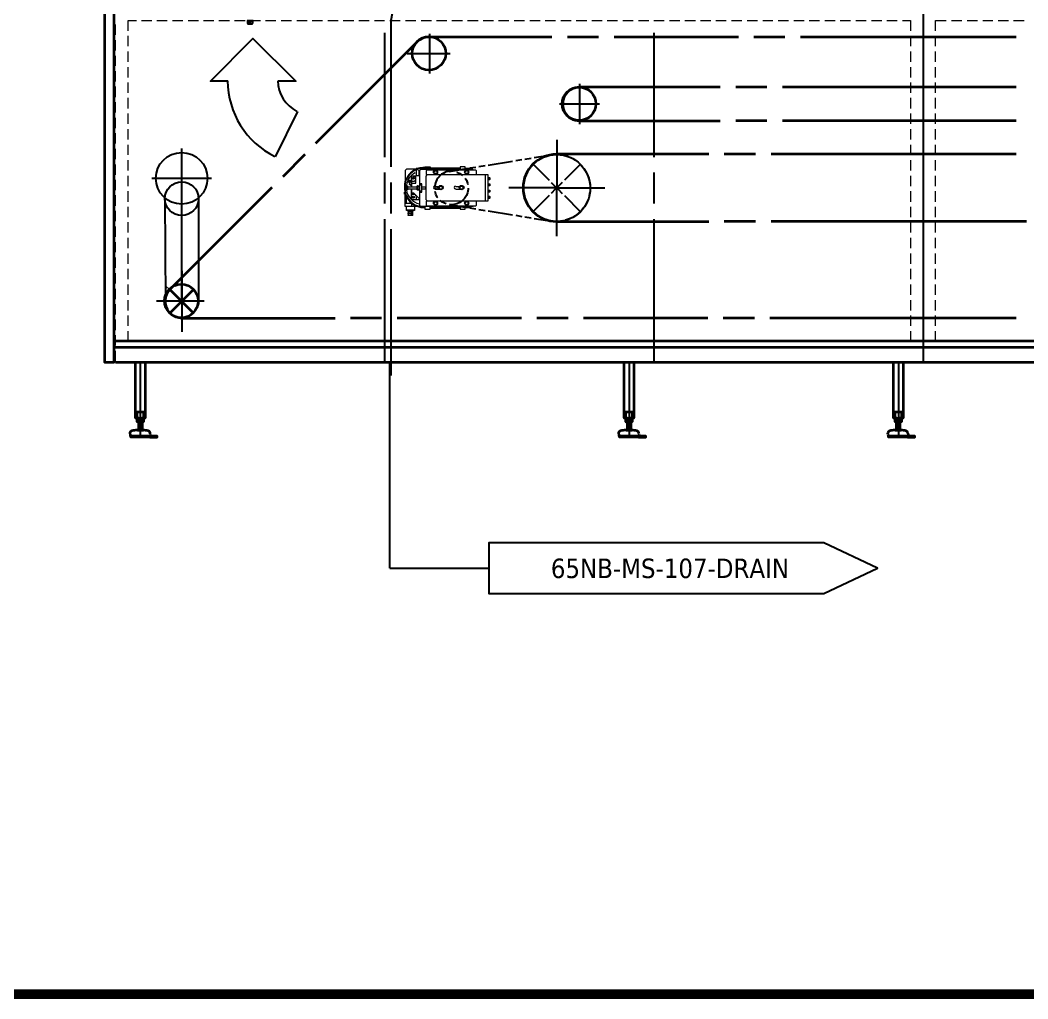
# Model space of a CAD drawing. Header units: millimetres. Extents: x 25096 to 30217, y 6541 to 10165.
# Drawn here: x 25800 to 26378, y 6541 to 7103 of the extents above; entities that cross this region are included whole.
import ezdxf

# ---------------------------------------------------------------- set-up
doc = ezdxf.new("R2010")
doc.units = ezdxf.units.MM
for name, color, linetype in [('drain', 31, 'Continuous'), ('Equipment', 123, 'Continuous'), ('Reference', 6, 'Continuous')]:
    doc.layers.add(name, color=color, linetype=linetype)
doc.layers.add('TITLE TEXT', color=7, linetype='Continuous', lineweight=20)

# ---------------------------------------------------------------- blocks, each defined once
blk = doc.blocks.new('A$C970bf4b1')
at = {"layer": 'Equipment', "lineweight": 25}
for points in [[(-21236.3, 3842.2), (-21236.3, 3714.1), (-21236.3, 3552.2), (-21236.3, 3390.2), (-21236.3, 3228.3), (-21236.3, 3066.3), (-21236.3, 2904.4), (-21236.3, 2742.5), (-21236.3, 2580.5), (-21236.3, 2418.6), (-21236.3, 2256.6), (-21236.3, 2172), (-21236.3, 2142.3), (-21236.3, 2072.5), (-21236.3, 1931.7), (-21236.3, 1689.3), (-21236.3, 1527.4), (-21236.3, 1365.4), (-21236.3, 1041.5), (-21236.3, 574.7), (-21236.3, 462.5), (-21236.3, 431.9), (-21236.3, 362)], [(-23776.6, 2172), (-23807.3, 2012.1), (-23807.3, 1305.1)], [(-23837, 1951.8), (-23837, 1351.6)], [(-23621, 1947.6), (-23621, 1756)], [(-22536.1, 1951.8), (-22536.1, 1351.6)], [(-24593.8, 1717.9), (-24678.4, 1717.9), (-24473.1, 1924.3), (-24265.6, 1718.9), (-24473.1, 1924.3)], [(-23520.5, 1851.2), (-23727.9, 1851.2)], [(-24265.6, 1718.9), (-24351.4, 1718.9)], [(-22896, 1705.2), (-22896, 1511.5)], [(-22799.7, 1607.8), (-22992.3, 1607.8)], [(-24258.2, 1571.8), (-24366.2, 1353.8)], [(-23006.1, 1435.3), (-23006.1, 1203.5), (-23237.9, 1203.5)], [(-24817.1, 1106.1), (-24817.1, 1394)], [(-23115.1, 1349.5), (-23029.4, 1363.3)], [(-23055.8, 1356.9), (-23051.6, 1359.1), (-23025.1, 1364.4), (-22999.7, 1365.4), (-22973.3, 1362.2), (-22948.9, 1354.8)], [(-23337.4, 1313.5), (-23218.8, 1332.6)], [(-23204, 1335.8), (-23174.4, 1340)], [(-23159.6, 1342.1), (-23129.9, 1347.4)], [(-23123.6, 1313.5), (-23118.3, 1319.9), (-23103.5, 1331.5)], [(-23120.4, 1317.8), (-23043.1, 1240.5)], [(-23092.9, 1340), (-23075.9, 1349.5), (-23068.5, 1351.6)], [(-22891.8, 1317.8), (-22969, 1240.5)], [(-22937.3, 1349.5), (-22925.6, 1343.2), (-22914, 1335.8)], [(-22902.3, 1327.3), (-22884.4, 1310.4), (-22883.3, 1308.3)], [(-23837, 1277.6), (-23837, 1127.3)], [(-23525.8, 1282.8), (-23440, 1296.6)], [(-23488.7, 1279.7), (-23487.7, 1279.7), (-23473.9, 1273.3), (-23461.2, 1263.8), (-23460.2, 1262.7)], [(-23425.2, 1299.8), (-23396.6, 1304)], [(-23381.8, 1306.1), (-23352.2, 1311.4)], [(-23168, 1203.5), (-23165.9, 1228.9), (-23159.6, 1254.3), (-23150, 1278.6), (-23135.2, 1300.8), (-23133.1, 1304)], [(-22874.8, 1297.7), (-22869.5, 1289.2), (-22856.8, 1267), (-22848.4, 1241.6), (-22844.1, 1216.2), (-22844.1, 1196.1)], [(-22536.1, 1277.6), (-22536.1, 1127.3)], [(-24961, 1250), (-24673.1, 1250)], [(-23807.3, 1229.9), (-23807.3, 1079.6)], [(-23448.5, 1250), (-23442.2, 1240.5), (-23436.9, 1225.7), (-23435.8, 1219.3)], [(-23032.5, 1229.9), (-23011.4, 1208.8)], [(-22979.6, 1229.9), (-23000.8, 1208.8)], [(-23579.8, 1155.8), (-23582.9, 1159), (-23589.3, 1172.8), (-23593.5, 1186.5)], [(-23433.7, 1202.4), (-23433.7, 1195), (-23436.9, 1180.2), (-23442.2, 1166.4), (-23450.6, 1152.7), (-23461.2, 1142.1), (-23473.9, 1132.5), (-23487.7, 1126.2), (-23502.5, 1123), (-23518.4, 1122), (-23523.7, 1123)], [(-23162.7, 1164.3), (-23165.9, 1177), (-23167, 1190.8)], [(-23011.4, 1198.2), (-23032.5, 1177)], [(-23006.1, 970.6), (-23006.1, 1203.5), (-22773.2, 1203.5)], [(-23000.8, 1198.2), (-22979.6, 1177)], [(-22846.3, 1182.3), (-22848.4, 1164.3), (-22851.5, 1155.8)], [(-24898.6, 1151.6), (-24895.4, 656.2)], [(-24817.1, 656.2), (-24817.1, 1151.6)], [(-24736.7, 1154.8), (-24735.6, 656.2)], [(-23539.5, 1126.2), (-23548, 1129.4), (-23561.8, 1136.8), (-23569.2, 1143.1)], [(-23525.8, 1123), (-23440, 1109.3)], [(-23149, 1126.2), (-23150, 1128.3), (-23159.6, 1150.5)], [(-23043.1, 1166.4), (-23119.3, 1089.2)], [(-22969, 1166.4), (-22891.8, 1088.1)], [(-22855.8, 1143.1), (-22856.8, 1140), (-22868.5, 1118.8)], [(-23425.2, 1107.1), (-23396.6, 1101.9)], [(-23381.8, 1099.7), (-23352.2, 1094.4)], [(-23337.4, 1092.3), (-23218.8, 1073.3)], [(-23204, 1071.2), (-23174.4, 1065.9)], [(-23056.9, 1050), (-23075.9, 1056.3), (-23098.2, 1070.1), (-23118.3, 1086), (-23135.2, 1106.1), (-23141.6, 1114.6)], [(-22875.9, 1107.1), (-22884.4, 1095.5), (-22903.4, 1077.5), (-22925.6, 1062.7), (-22948.9, 1052.1), (-22963.7, 1046.8)], [(-23837, 1052.1), (-23837, 362)], [(-23159.6, 1063.7), (-23129.9, 1058.5)], [(-23115.1, 1056.3), (-23029.4, 1042.6)], [(-23016.7, 1041.5), (-23025.1, 1042.6), (-23044.2, 1045.8)], [(-22976.4, 1043.6), (-22999.7, 1041.5), (-23004, 1041.5)], [(-22536.1, 1052.1), (-22536.1, 362)], [(-23807.3, 1004.5), (-23807.3, 297.4)], [(-24817.1, 803.4), (-24817.1, 508.1)], [(-24817.1, 752.6), (-24817.1, 559.9)], [(-24709.1, 656.2), (-24938.8, 656.2)], [(-24719.7, 656.2), (-24914.5, 656.2)], [(-24735.6, 655.2), (-24736.7, 645.7), (-24737.7, 637.2)], [(-25041.5, 362), (-25017.1, 362), (-24991.7, 362)], [(-25017.1, 362), (-25017.1, 0)], [(-22681.1, 362), (-22656.8, 362), (-22631.4, 362)], [(-22656.8, 362), (-22656.8, 0)], [(-21381.3, 362), (-21355.9, 362), (-21331.6, 362)], [(-21355.9, 362), (-21355.9, 0)]]:
    blk.add_lwpolyline(points, dxfattribs=at)
at = {"layer": 'Equipment', "lineweight": 35}
blk.add_lwpolyline([(-25144.2, 2072.5), (-25189.7, 2072.5), (-25189.7, 362), (-25144.2, 362)], close=True, dxfattribs=at)
at = {"layer": 'Equipment', "lineweight": 20}
for points in [[(-25076.4, 1962.4), (-25076.4, 2012.1), (-25036.2, 2012.1)], [(-25011.9, 2012.1), (-24962.1, 2012.1)], [(-24936.7, 2012.1), (-24887, 2012.1)], [(-24861.6, 2012.1), (-24811.8, 2012.1)], [(-24786.4, 2012.1), (-24736.7, 2012.1)], [(-24711.3, 2012.1), (-24661.5, 2012.1)], [(-24637.2, 2012.1), (-24586.4, 2012.1)], [(-24562, 2012.1), (-24511.2, 2012.1)], [(-24498.5, 2012.1), (-24499.6, 2012.1), (-24500.6, 2011.1), (-24501.7, 2010), (-24501.7, 2009), (-24501.7, 2007.9), (-24500.6, 2007.9), (-24500.6, 2006.8), (-24500.6, 2005.8), (-24500.6, 2004.7), (-24501.7, 2004.7), (-24501.7, 2003.7), (-24501.7, 2002.6), (-24501.7, 2000.5), (-24500.6, 1998.4), (-24499.6, 1996.2), (-24498.5, 1995.2), (-24497.4, 1994.1), (-24496.4, 1994.1), (-24494.3, 1993.1), (-24489, 1993.1), (-24483.7, 1993.1), (-24478.4, 1993.1), (-24477.3, 1994.1), (-24476.3, 1994.1), (-24475.2, 1995.2), (-24474.2, 1996.2), (-24473.1, 1998.4), (-24472, 2000.5), (-24472, 2002.6), (-24472, 2003.7), (-24472, 2004.7), (-24473.1, 2005.8), (-24473.1, 2006.8), (-24472, 2006.8), (-24472, 2007.9), (-24472, 2009), (-24472, 2010)], [(-24498.5, 2012.1), (-24498.5, 2012.1)], [(-24484.7, 2010), (-24477.3, 2010), (-24477.3, 2009), (-24476.3, 2009), (-24476.3, 2002.6), (-24477.3, 2001.5), (-24477.3, 2000.5), (-24477.3, 1999.4), (-24478.4, 1999.4), (-24478.4, 1998.4), (-24479.4, 1998.4), (-24480.5, 1998.4), (-24486.9, 1997.3), (-24492.2, 1998.4), (-24491.1, 1998.4), (-24490, 1998.4), (-24490, 1999.4), (-24489, 1999.4), (-24489, 2000.5), (-24489, 2001.5), (-24489, 2002.6), (-24489, 2003.7), (-24490, 2003.7), (-24490, 2004.7), (-24491.1, 2004.7), (-24491.1, 2005.8), (-24492.2, 2005.8), (-24493.2, 2005.8), (-24494.3, 2005.8), (-24494.3, 2004.7), (-24495.3, 2004.7), (-24495.3, 2003.7), (-24496.4, 2003.7), (-24496.4, 2002.6), (-24496.4, 2001.5), (-24496.4, 2000.5), (-24495.3, 1999.4), (-24494.3, 1998.4), (-24493.2, 1998.4), (-24492.2, 1998.4), (-24493.2, 1998.4), (-24494.3, 1998.4), (-24495.3, 1999.4), (-24496.4, 2000.5), (-24496.4, 2001.5), (-24496.4, 2002.6), (-24496.4, 2009), (-24496.4, 2010), (-24495.3, 2010), (-24487.9, 2010)], [(-24486.9, 2012.1), (-24437.1, 2012.1)], [(-24475.2, 2012.1), (-24475.2, 2012.1)], [(-24411.7, 2012.1), (-24362, 2012.1)], [(-24336.6, 2012.1), (-24286.8, 2012.1)], [(-24261.4, 2012.1), (-24211.7, 2012.1)], [(-24186.3, 2012.1), (-24136.5, 2012.1)], [(-24111.1, 2012.1), (-24061.4, 2012.1)], [(-24037, 2012.1), (-23986.2, 2012.1)], [(-23961.9, 2012.1), (-23911.1, 2012.1)], [(-23886.7, 2012.1), (-23837, 2012.1)], [(-23811.6, 2012.1), (-23761.8, 2012.1)], [(-23736.4, 2012.1), (-23686.7, 2012.1)], [(-23661.3, 2012.1), (-23611.5, 2012.1)], [(-23586.1, 2012.1), (-23536.4, 2012.1)], [(-23512, 2012.1), (-23461.2, 2012.1)], [(-23436.9, 2012.1), (-23386.1, 2012.1)], [(-23361.7, 2012.1), (-23312, 2012.1)], [(-23286.6, 2012.1), (-23236.8, 2012.1)], [(-23211.4, 2012.1), (-23161.7, 2012.1)], [(-23136.3, 2012.1), (-23086.5, 2012.1)], [(-23061.1, 2012.1), (-23011.4, 2012.1)], [(-22986, 2012.1), (-22936.2, 2012.1)], [(-22911.9, 2012.1), (-22861.1, 2012.1)], [(-22836.7, 2012.1), (-22785.9, 2012.1)], [(-22761.6, 2012.1), (-22711.8, 2012.1)], [(-22686.4, 2012.1), (-22636.7, 2012.1)], [(-22611.3, 2012.1), (-22561.5, 2012.1)], [(-22536.1, 2012.1), (-22486.4, 2012.1)], [(-22461, 2012.1), (-22411.2, 2012.1)], [(-22386.9, 2012.1), (-22336.1, 2012.1)], [(-22311.7, 2012.1), (-22260.9, 2012.1)], [(-22236.6, 2012.1), (-22186.8, 2012.1)], [(-22161.4, 2012.1), (-22111.7, 2012.1)], [(-22086.3, 2012.1), (-22036.5, 2012.1)], [(-22011.1, 2012.1), (-21961.4, 2012.1)], [(-21936, 2012.1), (-21886.2, 2012.1)], [(-21860.8, 2012.1), (-21811.1, 2012.1)], [(-21786.7, 2012.1), (-21735.9, 2012.1)], [(-21711.6, 2012.1), (-21661.8, 2012.1)], [(-21636.4, 2012.1), (-21586.7, 2012.1)], [(-21561.3, 2012.1), (-21511.5, 2012.1)], [(-21486.1, 2012.1), (-21436.4, 2012.1)], [(-21411, 2012.1), (-21361.2, 2012.1)], [(-21335.8, 2012.1), (-21296.7, 2012.1), (-21296.7, 1962.4)], [(-21176, 1962.4), (-21176, 2012.1), (-21124.1, 2012.1)], [(-21098.7, 2012.1), (-21049, 2012.1)], [(-21023.6, 2012.1), (-20973.8, 2012.1)], [(-20948.4, 2012.1), (-20898.7, 2012.1)], [(-20873.3, 2012.1), (-20823.5, 2012.1)], [(-20799.2, 2012.1), (-20748.4, 2012.1)], [(-25136.8, 1942.3), (-25136.8, 1992)], [(-25136.8, 1867.1), (-25136.8, 1916.9)], [(-25076.4, 1887.2), (-25076.4, 1937)], [(-21296.7, 1937), (-21296.7, 1887.2)], [(-21176, 1887.2), (-21176, 1937)], [(-25076.4, 1812.1), (-25076.4, 1861.8)], [(-21296.7, 1861.8), (-21296.7, 1812.1)], [(-21176, 1812.1), (-21176, 1861.8)], [(-25136.8, 1792), (-25136.8, 1841.7)], [(-25136.8, 1716.8), (-25136.8, 1767.6)], [(-25076.4, 1736.9), (-25076.4, 1786.7)], [(-21296.7, 1786.7), (-21296.7, 1736.9)], [(-21176, 1736.9), (-21176, 1786.7)], [(-25076.4, 1661.8), (-25076.4, 1712.6)], [(-21296.7, 1712.6), (-21296.7, 1661.8)], [(-21176, 1661.8), (-21176, 1712.6)], [(-25136.8, 1641.7), (-25136.8, 1692.5)], [(-25136.8, 1567.6), (-25136.8, 1617.3)], [(-25076.4, 1586.6), (-25076.4, 1637.4)], [(-21296.7, 1637.4), (-21296.7, 1586.6)], [(-21176, 1586.6), (-21176, 1637.4)], [(-25076.4, 1512.5), (-25076.4, 1562.3)], [(-21296.7, 1562.3), (-21296.7, 1512.5)], [(-21176, 1512.5), (-21176, 1562.3)], [(-25136.8, 1492.4), (-25136.8, 1542.2)], [(-25136.8, 1417.3), (-25136.8, 1467)], [(-25076.4, 1437.4), (-25076.4, 1487.1)], [(-21296.7, 1487.1), (-21296.7, 1437.4)], [(-21176, 1437.4), (-21176, 1487.1)], [(-25076.4, 1362.2), (-25076.4, 1412)], [(-21296.7, 1412), (-21296.7, 1362.2)], [(-21176, 1362.2), (-21176, 1412)], [(-25136.8, 1342.1), (-25136.8, 1391.9)], [(-25136.8, 1267), (-25136.8, 1316.7)], [(-25076.4, 1287.1), (-25076.4, 1336.8)], [(-21296.7, 1336.8), (-21296.7, 1287.1)], [(-21176, 1287.1), (-21176, 1336.8)], [(-23684.5, 1293.4), (-23732.2, 1293.4), (-23737.5, 1288.1), (-23737.5, 1226.8)], [(-23644.3, 1296.6), (-23642.2, 1296.6), (-23642.2, 1305.1), (-23616.8, 1305.1), (-23616.8, 1296.6), (-23684.5, 1296.6), (-23671.8, 1289.2), (-23665.5, 1289.2)], [(-23684.5, 1296.6), (-23684.5, 1263.8)], [(-23671.8, 1289.2), (-23671.8, 1263.8)], [(-23409.3, 1115.6), (-23411.5, 1113.5), (-23662.3, 1113.5), (-23666.6, 1117.7), (-23666.6, 1288.1), (-23662.3, 1293.4), (-23411.5, 1293.4), (-23409.3, 1290.3)], [(-23644.3, 1299.8), (-23642.2, 1299.8)], [(-23631.6, 1141), (-23636.9, 1145.2), (-23636.9, 1260.6), (-23631.6, 1265.9)], [(-23396.6, 1141), (-23394.5, 1138.9), (-23394.5, 1117.7), (-23396.6, 1115.6), (-23632.7, 1115.6), (-23634.8, 1117.7), (-23634.8, 1138.9), (-23632.7, 1141), (-23337.4, 1141), (-23337.4, 1265.9), (-23632.7, 1265.9), (-23634.8, 1268), (-23634.8, 1288.1), (-23632.7, 1290.3), (-23396.6, 1290.3), (-23394.5, 1288.1), (-23394.5, 1268), (-23396.6, 1265.9)], [(-23622.1, 1293.4), (-23616.8, 1296.6), (-23616.8, 1293.4)], [(-23616.8, 1299.8), (-23471.8, 1299.8)], [(-23471.8, 1296.6), (-23616.8, 1296.6)], [(-23447.5, 1293.4), (-23447.5, 1305.1), (-23471.8, 1305.1), (-23471.8, 1293.4)], [(-23421, 1293.4), (-23421, 1296.6), (-23447.5, 1296.6)], [(-23352.2, 1265.9), (-23352.2, 1141)], [(-25136.8, 1191.8), (-25136.8, 1241.6)], [(-25076.4, 1211.9), (-25076.4, 1261.7)], [(-23724.8, 1233.1), (-23720.5, 1231)], [(-23712.1, 1237.3), (-23720.5, 1240.5)], [(-23716.3, 1228.9), (-23720.5, 1228.9), (-23720.5, 1236.3), (-23712.1, 1236.3)], [(-23707.8, 1242.6), (-23708.9, 1242.6), (-23718.4, 1222.5)], [(-23711, 1216.2), (-23718.4, 1222.5), (-23707.8, 1214)], [(-23716.3, 1228.9), (-23716.3, 1228.9)], [(-23713.1, 1235.2), (-23707.8, 1234.2)], [(-23707.8, 1225.7), (-23686.7, 1225.7), (-23686.7, 1263.8), (-23666.6, 1263.8)], [(-23707.8, 1254.3), (-23707.8, 1208.8), (-23707.8, 1254.3), (-23706.8, 1255.3)], [(-23707.8, 1236.3), (-23693, 1236.3)], [(-23702.5, 1259.6), (-23701.5, 1260.6), (-23686.7, 1260.6)], [(-23686.7, 1259.6), (-23701.5, 1259.6)], [(-23666.6, 1183.4), (-23657, 1183.4), (-23657, 1223.6), (-23666.6, 1223.6)], [(-23666.6, 1218.3), (-23657, 1218.3)], [(-23337.4, 1253.2), (-23330, 1253.2), (-23328.9, 1252.2), (-23328.9, 1243.7), (-23330, 1242.6), (-23337.4, 1242.6)], [(-23337.4, 1223.6), (-23330, 1223.6), (-23328.9, 1222.5), (-23328.9, 1214), (-23330, 1213), (-23337.4, 1213)], [(-23330, 1242.6), (-23330, 1253.2)], [(-23330, 1213), (-23330, 1223.6)], [(-21296.7, 1261.7), (-21296.7, 1211.9)], [(-21176, 1211.9), (-21176, 1261.7)], [(-25076.4, 1136.8), (-25076.4, 1187.6)], [(-23734.3, 1173.8), (-23740.6, 1173.8), (-23740.6, 1182.3), (-23734.3, 1182.3)], [(-23680.3, 1113.5), (-23737.5, 1113.5), (-23737.5, 1173.8)], [(-23734.3, 1191.8), (-23734.3, 1193.9), (-23734.3, 1213), (-23734.3, 1214)], [(-23727.9, 1198.2), (-23734.3, 1198.2), (-23734.3, 1196.1), (-23734.3, 1195), (-23734.3, 1193.9), (-23734.3, 1191.8), (-23727.9, 1191.8), (-23727.9, 1214), (-23734.3, 1214), (-23734.3, 1213), (-23734.3, 1211.9), (-23734.3, 1209.8), (-23734.3, 1208.8)], [(-23727.9, 1208.8), (-23734.3, 1208.8), (-23734.3, 1206.6), (-23734.3, 1203.5), (-23734.3, 1199.2), (-23734.3, 1198.2)], [(-23734.3, 1191.8), (-23734.3, 1191.8)], [(-23727.9, 1213), (-23726.9, 1213), (-23726.9, 1193.9), (-23727.9, 1193.9)], [(-23726.9, 1208.8), (-23679.3, 1208.8)], [(-23679.3, 1197.1), (-23726.9, 1197.1)], [(-23706.8, 1150.5), (-23707.8, 1151.6), (-23707.8, 1197.1), (-23707.8, 1152.7)], [(-23668.7, 1146.3), (-23668.7, 1150.5), (-23696.2, 1178.1), (-23707.8, 1178.1)], [(-23693, 1170.7), (-23707.8, 1170.7)], [(-23669.7, 1193.9), (-23670.8, 1191.8), (-23678.2, 1191.8), (-23679.3, 1193.9), (-23679.3, 1213), (-23678.2, 1214), (-23679.3, 1213), (-23679.3, 1210.9)], [(-23678.2, 1197.1), (-23679.3, 1196.1), (-23679.3, 1195)], [(-23678.2, 1214), (-23670.8, 1214), (-23669.7, 1213), (-23669.7, 1210.9)], [(-23670.8, 1214), (-23669.7, 1213)], [(-23670.8, 1197.1), (-23669.7, 1196.1), (-23669.7, 1195)], [(-23666.6, 1190.8), (-23669.7, 1190.8), (-23669.7, 1215.1), (-23666.6, 1215.1)], [(-23657, 1187.6), (-23666.6, 1187.6)], [(-23657, 1208.8), (-23638, 1208.8), (-23636.9, 1208.8)], [(-23636.9, 1197.1), (-23638, 1197.1), (-23657, 1197.1)], [(-23638, 1197.1), (-23638, 1208.8)], [(-23592.5, 1209.8), (-23572.4, 1209.8)], [(-23572.4, 1196.1), (-23592.5, 1196.1)], [(-23493, 1209.8), (-23471.8, 1209.8)], [(-23471.8, 1196.1), (-23493, 1196.1)], [(-23337.4, 1192.9), (-23330, 1192.9), (-23328.9, 1191.8), (-23328.9, 1184.4), (-23330, 1183.4), (-23337.4, 1183.4)], [(-23330, 1183.4), (-23330, 1192.9)], [(-21296.7, 1187.6), (-21296.7, 1136.8)], [(-21176, 1136.8), (-21176, 1187.6)], [(-25136.8, 1116.7), (-25136.8, 1167.5)], [(-23705.7, 1128.3), (-23737.5, 1128.3)], [(-23731.1, 1128.3), (-23732.2, 1128.3), (-23732.2, 1161.1)], [(-23706.8, 1128.3), (-23732.2, 1128.3)], [(-23707.8, 1128.3), (-23707.8, 1113.5)], [(-23666.6, 1145.2), (-23701.5, 1145.2), (-23702.5, 1146.3)], [(-23666.6, 1146.3), (-23701.5, 1146.3)], [(-23683.5, 1146.3), (-23683.5, 1160.1)], [(-23337.4, 1163.2), (-23330, 1163.2), (-23328.9, 1162.2), (-23328.9, 1153.7), (-23330, 1152.7), (-23337.4, 1152.7)], [(-23330, 1152.7), (-23330, 1163.2)], [(-25136.8, 1042.6), (-25136.8, 1092.3)], [(-25076.4, 1061.6), (-25076.4, 1112.4)], [(-23693, 1110.3), (-23693, 1096.6), (-23693, 1093.4), (-23732.2, 1093.4), (-23732.2, 1096.6), (-23732.2, 1110.3)], [(-23732.2, 1096.6), (-23693, 1096.6)], [(-23700.4, 1093.4), (-23700.4, 1090.2), (-23724.8, 1090.2), (-23724.8, 1093.4)], [(-23723.7, 1079.6), (-23723.7, 1071.2)], [(-23722.7, 1090.2), (-23721.6, 1090.2), (-23720.5, 1090.2), (-23719.5, 1090.2)], [(-23719.5, 1071.2), (-23720.5, 1071.2), (-23721.6, 1070.1), (-23722.7, 1071.2)], [(-23719.5, 1081.7), (-23720.5, 1080.7), (-23721.6, 1080.7), (-23720.5, 1080.7), (-23719.5, 1079.6)], [(-23721.6, 1080.7), (-23702.5, 1080.7), (-23701.5, 1079.6)], [(-23701.5, 1071.2), (-23702.5, 1071.2), (-23702.5, 1070.1), (-23721.6, 1070.1)], [(-23705.7, 1070.1), (-23703.6, 1071.2), (-23701.5, 1071.2), (-23701.5, 1079.6), (-23703.6, 1080.7), (-23705.7, 1080.7)], [(-23704.7, 1080.7), (-23703.6, 1080.7), (-23701.5, 1081.7), (-23701.5, 1090.2), (-23703.6, 1090.2), (-23704.7, 1090.2)], [(-23702.5, 1090.2), (-23702.5, 1090.2)], [(-23702.5, 1090.2), (-23701.5, 1090.2)], [(-23702.5, 1080.7), (-23701.5, 1081.7)], [(-23702.5, 1080.7), (-23702.5, 1080.7)], [(-23702.5, 1080.7), (-23702.5, 1080.7)], [(-23687.7, 1113.5), (-23687.7, 1116.7)], [(-23642.2, 1109.3), (-23644.3, 1109.3)], [(-23642.2, 1106.1), (-23644.3, 1106.1)], [(-23642.2, 1113.5), (-23642.2, 1100.8), (-23616.8, 1100.8), (-23616.8, 1113.5)], [(-23616.8, 1109.3), (-23471.8, 1109.3)], [(-23616.8, 1106.1), (-23471.8, 1106.1)], [(-23471.8, 1113.5), (-23471.8, 1100.8), (-23447.5, 1100.8), (-23447.5, 1113.5)], [(-23447.5, 1109.3), (-23421, 1109.3), (-23421, 1113.5)], [(-21296.7, 1112.4), (-21296.7, 1061.6)], [(-21176, 1061.6), (-21176, 1112.4)], [(-25076.4, 987.5), (-25076.4, 1037.3)], [(-21296.7, 1037.3), (-21296.7, 987.5)], [(-21176, 987.5), (-21176, 1037.3)], [(-25136.8, 967.4), (-25136.8, 1017.2)], [(-25136.8, 892.3), (-25136.8, 942)], [(-25076.4, 912.4), (-25076.4, 962.1)], [(-21296.7, 962.1), (-21296.7, 912.4)], [(-21176, 912.4), (-21176, 962.1)], [(-25076.4, 837.2), (-25076.4, 887)], [(-21296.7, 887), (-21296.7, 837.2)], [(-21176, 837.2), (-21176, 887)], [(-25136.8, 817.1), (-25136.8, 866.9)], [(-25136.8, 742), (-25136.8, 791.7)], [(-25076.4, 762.1), (-25076.4, 811.8)], [(-21296.7, 811.8), (-21296.7, 762.1)], [(-21176, 762.1), (-21176, 811.8)], [(-25076.4, 686.9), (-25076.4, 736.7)], [(-21296.7, 736.7), (-21296.7, 686.9)], [(-21176, 686.9), (-21176, 736.7)], [(-25136.8, 666.8), (-25136.8, 716.6)], [(-25136.8, 591.7), (-25136.8, 642.5)], [(-25076.4, 611.8), (-25076.4, 661.5)], [(-21296.7, 661.5), (-21296.7, 611.8)], [(-21176, 611.8), (-21176, 661.5)], [(-25076.4, 536.6), (-25076.4, 587.4)], [(-21296.7, 587.4), (-21296.7, 536.6)], [(-21176, 536.6), (-21176, 587.4)], [(-25136.8, 516.5), (-25136.8, 567.3)], [(-25136.8, 442.4), (-25136.8, 492.2)], [(-25036.2, 462.5), (-25076.4, 462.5), (-25076.4, 512.3)], [(-21296.7, 512.3), (-21296.7, 462.5), (-21335.8, 462.5)], [(-21261.7, 362), (-21236.3, 362), (-21236.3, 431.9), (-21236.3, 462.5), (-21236.3, 505.9), (-21236.3, 462.5), (-21236.3, 431.9), (-21236.3, 362), (-21199.3, 362)], [(-21124.1, 462.5), (-21176, 462.5), (-21176, 512.3)], [(-24962.1, 462.5), (-25011.9, 462.5)], [(-24887, 462.5), (-24936.7, 462.5)], [(-24811.8, 462.5), (-24861.6, 462.5)], [(-24736.7, 462.5), (-24786.4, 462.5)], [(-24661.5, 462.5), (-24711.3, 462.5)], [(-24586.4, 462.5), (-24637.2, 462.5)], [(-24511.2, 462.5), (-24562, 462.5)], [(-24437.1, 462.5), (-24486.9, 462.5)], [(-24362, 462.5), (-24411.7, 462.5)], [(-24286.8, 462.5), (-24336.6, 462.5)], [(-24211.7, 462.5), (-24261.4, 462.5)], [(-24136.5, 462.5), (-24186.3, 462.5)], [(-24061.4, 462.5), (-24111.1, 462.5)], [(-23986.2, 462.5), (-24037, 462.5)], [(-23911.1, 462.5), (-23961.9, 462.5)], [(-23837, 462.5), (-23886.7, 462.5)], [(-23761.8, 462.5), (-23811.6, 462.5)], [(-23686.7, 462.5), (-23736.4, 462.5)], [(-23611.5, 462.5), (-23661.3, 462.5)], [(-23536.4, 462.5), (-23586.1, 462.5)], [(-23461.2, 462.5), (-23512, 462.5)], [(-23386.1, 462.5), (-23436.9, 462.5)], [(-23312, 462.5), (-23361.7, 462.5)], [(-23236.8, 462.5), (-23286.6, 462.5)], [(-23161.7, 462.5), (-23211.4, 462.5)], [(-23086.5, 462.5), (-23136.3, 462.5)], [(-23011.4, 462.5), (-23061.1, 462.5)], [(-22936.2, 462.5), (-22986, 462.5)], [(-22861.1, 462.5), (-22911.9, 462.5)], [(-22785.9, 462.5), (-22836.7, 462.5)], [(-22711.8, 462.5), (-22761.6, 462.5)], [(-22636.7, 462.5), (-22686.4, 462.5)], [(-22561.5, 462.5), (-22611.3, 462.5)], [(-22486.4, 462.5), (-22536.1, 462.5)], [(-22411.2, 462.5), (-22461, 462.5)], [(-22336.1, 462.5), (-22386.9, 462.5)], [(-22260.9, 462.5), (-22311.7, 462.5)], [(-22186.8, 462.5), (-22236.6, 462.5)], [(-22111.7, 462.5), (-22161.4, 462.5)], [(-22036.5, 462.5), (-22086.3, 462.5)], [(-21961.4, 462.5), (-22011.1, 462.5)], [(-21886.2, 462.5), (-21936, 462.5)], [(-21811.1, 462.5), (-21860.8, 462.5)], [(-21735.9, 462.5), (-21786.7, 462.5)], [(-21661.8, 462.5), (-21711.6, 462.5)], [(-21586.7, 462.5), (-21636.4, 462.5)], [(-21511.5, 462.5), (-21561.3, 462.5)], [(-21436.4, 462.5), (-21486.1, 462.5)], [(-21361.2, 462.5), (-21411, 462.5)], [(-21049, 462.5), (-21098.7, 462.5)], [(-20973.8, 462.5), (-21023.6, 462.5)], [(-20898.7, 462.5), (-20948.4, 462.5)], [(-20823.5, 462.5), (-20873.3, 462.5)], [(-20748.4, 462.5), (-20799.2, 462.5)], [(-25111.3, 362), (-25136.8, 362), (-25136.8, 417)], [(-25036.2, 362), (-25087, 362)], [(-24962.1, 362), (-25011.9, 362)], [(-24887, 362), (-24936.7, 362)], [(-24811.8, 362), (-24861.6, 362)], [(-24736.7, 362), (-24786.4, 362)], [(-24661.5, 362), (-24711.3, 362)], [(-24586.4, 362), (-24637.2, 362)], [(-24511.2, 362), (-24562, 362)], [(-24437.1, 362), (-24486.9, 362)], [(-24362, 362), (-24411.7, 362)], [(-24286.8, 362), (-24336.6, 362)], [(-24211.7, 362), (-24261.4, 362)], [(-24136.5, 362), (-24186.3, 362)], [(-24061.4, 362), (-24111.1, 362)], [(-23986.2, 362), (-24037, 362)], [(-23911.1, 362), (-23961.9, 362)], [(-23837, 362), (-23886.7, 362)], [(-23761.8, 362), (-23811.6, 362)], [(-23686.7, 362), (-23736.4, 362)], [(-23611.5, 362), (-23661.3, 362)], [(-23536.4, 362), (-23586.1, 362)], [(-23461.2, 362), (-23512, 362)], [(-23386.1, 362), (-23436.9, 362)], [(-23312, 362), (-23361.7, 362)], [(-23236.8, 362), (-23286.6, 362)], [(-23161.7, 362), (-23211.4, 362)], [(-23086.5, 362), (-23136.3, 362)], [(-23011.4, 362), (-23061.1, 362)], [(-22936.2, 362), (-22986, 362)], [(-22861.1, 362), (-22911.9, 362)], [(-22785.9, 362), (-22836.7, 362)], [(-22711.8, 362), (-22761.6, 362)], [(-22636.7, 362), (-22686.4, 362)], [(-22561.5, 362), (-22611.3, 362)], [(-22486.4, 362), (-22536.1, 362)], [(-22411.2, 362), (-22461, 362)], [(-22336.1, 362), (-22386.9, 362)], [(-22260.9, 362), (-22311.7, 362)], [(-22186.8, 362), (-22236.6, 362)], [(-22111.7, 362), (-22161.4, 362)], [(-22036.5, 362), (-22086.3, 362)], [(-21961.4, 362), (-22011.1, 362)], [(-21886.2, 362), (-21936, 362)], [(-21811.1, 362), (-21860.8, 362)], [(-21735.9, 362), (-21786.7, 362)], [(-21661.8, 362), (-21711.6, 362)], [(-21586.7, 362), (-21636.4, 362)], [(-21511.5, 362), (-21561.3, 362)], [(-21436.4, 362), (-21486.1, 362)], [(-21361.2, 362), (-21411, 362)], [(-21286.1, 362), (-21335.8, 362)], [(-21124.1, 362), (-21173.9, 362)], [(-21049, 362), (-21098.7, 362)], [(-20973.8, 362), (-21023.6, 362)], [(-20898.7, 362), (-20948.4, 362)], [(-20823.5, 362), (-20873.3, 362)], [(-20748.4, 362), (-20799.2, 362)]]:
    blk.add_lwpolyline(points, dxfattribs=at)
for points in [[(-24475.2, 2012.1), (-24498.5, 2012.1), (-24499.6, 2012.1), (-24500.6, 2011.1), (-24500.6, 2010), (-24501.7, 2010), (-24501.7, 2009), (-24501.7, 2007.9), (-24500.6, 2007.9), (-24500.6, 2006.8), (-24500.6, 2005.8), (-24500.6, 2004.7), (-24501.7, 2004.7), (-24501.7, 2003.7), (-24501.7, 2002.6), (-24500.6, 2000.5), (-24500.6, 1998.4), (-24499.6, 1997.3), (-24498.5, 1995.2), (-24497.4, 1994.1), (-24495.3, 1994.1), (-24494.3, 1994.1), (-24489, 1993.1), (-24483.7, 1993.1), (-24478.4, 1994.1), (-24477.3, 1994.1), (-24476.3, 1994.1), (-24475.2, 1995.2), (-24474.2, 1997.3), (-24473.1, 1998.4), (-24472, 2000.5), (-24472, 2002.6), (-24472, 2003.7), (-24472, 2004.7), (-24473.1, 2005.8), (-24473.1, 2006.8), (-24472, 2007.9), (-24472, 2009), (-24472, 2010), (-24472, 2011.1), (-24473.1, 2011.1), (-24473.1, 2012.1), (-24474.2, 2012.1)], [(-24474.2, 2009), (-24475.2, 2010), (-24475.2, 2011.1), (-24476.3, 2011.1), (-24477.3, 2011.1), (-24496.4, 2011.1), (-24497.4, 2011.1), (-24498.5, 2010), (-24498.5, 2009), (-24498.5, 2002.6), (-24498.5, 2001.5), (-24498.5, 2000.5), (-24497.4, 1999.4), (-24496.4, 1998.4), (-24496.4, 1997.3), (-24495.3, 1996.2), (-24494.3, 1996.2), (-24486.9, 1995.2), (-24479.4, 1996.2), (-24478.4, 1996.2), (-24477.3, 1997.3), (-24476.3, 1998.4), (-24475.2, 1999.4), (-24475.2, 2000.5), (-24475.2, 2001.5), (-24474.2, 2002.6)], [(-24489, 2001.5), (-24489, 2002.6), (-24489, 2003.7), (-24490, 2003.7), (-24490, 2004.7), (-24491.1, 2004.7), (-24492.2, 2005.8), (-24493.2, 2005.8), (-24494.3, 2005.8), (-24494.3, 2004.7), (-24495.3, 2004.7), (-24495.3, 2003.7), (-24496.4, 2003.7), (-24496.4, 2002.6), (-24496.4, 2001.5), (-24496.4, 2000.5), (-24495.3, 1999.4), (-24494.3, 1998.4), (-24493.2, 1998.4), (-24492.2, 1998.4), (-24491.1, 1998.4), (-24490, 1998.4), (-24490, 1999.4), (-24489, 2000.5)], [(-24490, 2001.5), (-24490, 2000.5), (-24491.1, 2000.5), (-24491.1, 1999.4), (-24492.2, 1999.4), (-24493.2, 1999.4), (-24494.3, 1999.4), (-24494.3, 2000.5), (-24495.3, 2000.5), (-24495.3, 2001.5), (-24495.3, 2002.6), (-24494.3, 2003.7), (-24493.2, 2003.7), (-24493.2, 2004.7), (-24492.2, 2004.7), (-24491.1, 2003.7), (-24490, 2002.6), (-24490, 2001.5), (-24490, 2002.6), (-24490, 2003.7), (-24491.1, 2004.7), (-24492.2, 2004.7), (-24493.2, 2004.7), (-24494.3, 2004.7), (-24494.3, 2003.7), (-24495.3, 2003.7), (-24495.3, 2002.6), (-24495.3, 2001.5), (-24495.3, 2000.5), (-24494.3, 1999.4), (-24493.2, 1999.4), (-24492.2, 1999.4), (-24491.1, 1999.4), (-24490, 1999.4), (-24490, 2000.5)], [(-24486.9, 2003.7), (-24487.9, 2003.7), (-24489, 2003.7), (-24489, 2004.7), (-24490, 2005.8), (-24490, 2006.8), (-24490, 2007.9), (-24489, 2009), (-24487.9, 2010), (-24486.9, 2010), (-24485.8, 2010), (-24484.7, 2009), (-24483.7, 2009), (-24483.7, 2007.9), (-24483.7, 2006.8), (-24483.7, 2005.8), (-24483.7, 2004.7), (-24484.7, 2003.7), (-24485.8, 2003.7), (-24485.8, 2001.5), (-24486.9, 2001.5)], [(-21236.3, 1897.8), (-21236.3, 1931.7), (-21236.3, 1989.9), (-21236.3, 1931.7)], [(-21236.3, 1822.7), (-21236.3, 1873.5)], [(-21236.3, 1748.6), (-21236.3, 1798.3)], [(-21236.3, 1658.6), (-21236.3, 1689.3), (-21236.3, 1723.2), (-21236.3, 1689.3)], [(-21236.3, 1583.5), (-21236.3, 1633.2)], [(-21236.3, 1495.6), (-21236.3, 1527.4), (-21236.3, 1558), (-21236.3, 1527.4)], [(-21236.3, 1421.5), (-21236.3, 1471.3)], [(-21236.3, 1328.4), (-21236.3, 1365.4), (-21236.3, 1396.1), (-21236.3, 1365.4)], [(-23581.9, 1282.8), (-23581.9, 1273.3), (-23589.3, 1269.1), (-23597.8, 1273.3), (-23597.8, 1282.8), (-23589.3, 1287.1)], [(-23431.6, 1282.8), (-23431.6, 1273.3), (-23439, 1269.1), (-23447.5, 1273.3), (-23447.5, 1282.8), (-23439, 1287.1)], [(-21236.3, 1253.2), (-21236.3, 1303)], [(-21236.3, 1178.1), (-21236.3, 1227.8)], [(-23669.7, 1203.5), (-23669.7, 1204.5), (-23670.8, 1208.8), (-23678.2, 1208.8), (-23679.3, 1204.5), (-23679.3, 1203.5), (-23679.3, 1199.2), (-23678.2, 1197.1), (-23670.8, 1197.1), (-23669.7, 1199.2)], [(-23556.5, 1207.7), (-23556.5, 1198.2), (-23564.9, 1193.9), (-23572.4, 1198.2), (-23572.4, 1207.7), (-23564.9, 1211.9)], [(-23457, 1207.7), (-23457, 1198.2), (-23464.4, 1193.9), (-23472.9, 1198.2), (-23472.9, 1207.7), (-23464.4, 1211.9)], [(-23581.9, 1132.5), (-23581.9, 1123), (-23589.3, 1118.8), (-23597.8, 1123), (-23597.8, 1132.5), (-23589.3, 1137.8)], [(-23431.6, 1132.5), (-23431.6, 1123), (-23439, 1118.8), (-23447.5, 1123), (-23447.5, 1132.5), (-23439, 1137.8)], [(-21236.3, 1102.9), (-21236.3, 1152.7)], [(-23721.6, 1080.7), (-23722.7, 1080.7)], [(-23713.1, 1090.2), (-23712.1, 1090.2), (-23707.8, 1090.2), (-23707.8, 1081.7), (-23712.1, 1080.7), (-23713.1, 1080.7), (-23717.4, 1080.7), (-23719.5, 1081.7), (-23719.5, 1090.2), (-23717.4, 1090.2)], [(-23708.9, 1079.6), (-23708.9, 1071.2), (-23713.1, 1071.2), (-23714.2, 1070.1), (-23718.4, 1071.2), (-23719.5, 1071.2), (-23719.5, 1079.6), (-23718.4, 1079.6), (-23714.2, 1080.7), (-23713.1, 1080.7)], [(-21236.3, 1007.7), (-21236.3, 1041.5), (-21236.3, 1078.6), (-21236.3, 1041.5)], [(-21236.3, 933.6), (-21236.3, 983.3)], [(-21236.3, 858.4), (-21236.3, 908.2)], [(-21236.3, 783.3), (-21236.3, 833)], [(-21236.3, 708.1), (-21236.3, 757.9)], [(-21236.3, 633), (-21236.3, 682.7)], [(-21236.3, 531.3), (-21236.3, 574.7), (-21236.3, 607.6), (-21236.3, 574.7)]]:
    blk.add_lwpolyline(points, close=True, dxfattribs=at)
at = {"layer": 'Equipment', "lineweight": 35}
for points in [[(-23029.4, 1931.7), (-23621, 1931.7), (-23636.9, 1930.6), (-23652.8, 1926.4), (-23666.6, 1919), (-23679.3, 1908.4), (-24170.4, 1417.3)], [(-22803.9, 1931.7), (-22954.2, 1931.7)], [(-22128.6, 1931.7), (-22728.8, 1931.7)], [(-21904.2, 1931.7), (-22053.5, 1931.7)], [(-20786.5, 1931.7), (-21236.3, 1931.7), (-21829.1, 1931.7)], [(-21991, 1689.3), (-22141.3, 1689.3)], [(-20786.5, 1689.3), (-21236.3, 1689.3), (-21915.9, 1689.3)], [(-21991, 1527.4), (-22141.3, 1527.4)], [(-20786.5, 1527.4), (-21236.3, 1527.4), (-21915.9, 1527.4)], [(-24223.3, 1364.4), (-24329.1, 1257.4)], [(-22046.1, 1365.4), (-22196.4, 1365.4)], [(-20786.5, 1365.4), (-21236.3, 1365.4), (-21970.9, 1365.4)], [(-24382.1, 1204.5), (-24874.3, 713.4), (-24883.8, 701.8), (-24890.1, 689.1), (-24895.4, 675.3), (-24897.5, 660.5), (-24897.5, 646.7), (-24894.4, 631.9), (-24888, 618.1), (-24880.6, 606.5), (-24870, 595.9), (-24858.4, 586.4), (-24845.7, 580), (-24830.9, 576.9), (-24817.1, 574.7), (-24076.2, 574.7)], [(-22046.1, 1041.5), (-22196.4, 1041.5)], [(-20736.7, 1041.5), (-21236.3, 1041.5), (-21970.9, 1041.5)], [(-24874.3, 713.4), (-24759.9, 599.1)], [(-24759.9, 713.4), (-24874.3, 599.1)], [(-23851.8, 574.7), (-24002.1, 574.7)], [(-23176.5, 574.7), (-23776.6, 574.7)], [(-22951, 574.7), (-23101.3, 574.7)], [(-22276.8, 574.7), (-22876.9, 574.7)], [(-22051.3, 574.7), (-22201.7, 574.7)], [(-20786.5, 574.7), (-21236.3, 574.7), (-21976.2, 574.7)], [(-10834.9, 462.5), (-13435.5, 462.5), (-17335.9, 462.5), (-21236.3, 462.5), (-25136.8, 462.5)], [(-10834.9, 431.9), (-13435.5, 431.9), (-17335.9, 431.9), (-21236.3, 431.9), (-25136.8, 431.9)], [(-25136.8, 362), (-21236.3, 362), (-17335.9, 362), (-13435.5, 362)], [(-25041.5, 362), (-25041.5, 95.3), (-25038.3, 92.1), (-25025.6, 92.1), (-25028.8, 93.1), (-25032, 95.3)], [(-25017.1, 362), (-25017.1, 362)], [(-25007.6, 92.1), (-24994.9, 92.1), (-24991.7, 95.3), (-24991.7, 362)], [(-22681.1, 362), (-22681.1, 95.3), (-22678, 92.1), (-22665.3, 92.1), (-22668.4, 93.1), (-22671.6, 95.3)], [(-22656.8, 362), (-22656.8, 362)], [(-22647.3, 92.1), (-22634.6, 92.1), (-22631.4, 95.3), (-22631.4, 362)], [(-21381.3, 362), (-21381.3, 95.3), (-21378.2, 92.1), (-21365.5, 92.1), (-21368.6, 93.1), (-21371.8, 95.3)], [(-21355.9, 362), (-21355.9, 362)], [(-21347.5, 92.1), (-21334.8, 92.1), (-21331.6, 95.3), (-21331.6, 362)], [(-25041.5, 95.3), (-25032, 95.3), (-25032, 121.7), (-25001.3, 121.7), (-25001.3, 95.3), (-24991.7, 95.3)], [(-22681.1, 95.3), (-22671.6, 95.3), (-22671.6, 121.7), (-22640.9, 121.7), (-22640.9, 95.3), (-22631.4, 95.3)], [(-21381.3, 95.3), (-21371.8, 95.3), (-21371.8, 121.7), (-21341.1, 121.7), (-21341.1, 95.3), (-21331.6, 95.3)], [(-25035.1, 92.1), (-25035.1, 90), (-25034.1, 88.9), (-24999.2, 88.9), (-24998.1, 90), (-24998.1, 92.1)], [(-25035.1, 90), (-24998.1, 90)], [(-25024.6, 73), (-25032, 73), (-25032, 74.1), (-25032, 87.9), (-25027.7, 88.9), (-25024.6, 88.9)], [(-25032, 88.9), (-25032, 87.9)], [(-25026.7, 73), (-25026.7, 31.8)], [(-25025.6, 92.1), (-25007.6, 92.1), (-25001.3, 95.3)], [(-25001.3, 88.9), (-25001.3, 87.9), (-25001.3, 74.1), (-25005.5, 73), (-25008.7, 73), (-25024.6, 73), (-25020.3, 73), (-25017.1, 74.1), (-25017.1, 87.9), (-25012.9, 88.9), (-25008.7, 88.9)], [(-25001.3, 74.1), (-25001.3, 73), (-25008.7, 73)], [(-25006.6, 31.8), (-25006.6, 73)], [(-22674.8, 92.1), (-22674.8, 90), (-22673.7, 88.9), (-22638.8, 88.9), (-22637.7, 90), (-22637.7, 92.1)], [(-22674.8, 90), (-22637.7, 90)], [(-22664.2, 73), (-22671.6, 73), (-22671.6, 74.1), (-22671.6, 87.9), (-22667.4, 88.9), (-22664.2, 88.9)], [(-22671.6, 88.9), (-22671.6, 87.9)], [(-22666.3, 73), (-22666.3, 31.8)], [(-22665.3, 92.1), (-22647.3, 92.1), (-22640.9, 95.3)], [(-22640.9, 88.9), (-22640.9, 87.9), (-22640.9, 74.1), (-22645.1, 73), (-22649.4, 73), (-22664.2, 73), (-22660, 73), (-22656.8, 74.1), (-22656.8, 87.9), (-22652.6, 88.9), (-22649.4, 88.9)], [(-22640.9, 74.1), (-22640.9, 73), (-22649.4, 73)], [(-22646.2, 31.8), (-22646.2, 73)], [(-21375, 92.1), (-21375, 90), (-21373.9, 88.9), (-21339, 88.9), (-21338, 90), (-21338, 92.1)], [(-21375, 90), (-21338, 90)], [(-21363.4, 73), (-21371.8, 73), (-21371.8, 74.1), (-21371.8, 87.9), (-21367.6, 88.9), (-21363.4, 88.9)], [(-21371.8, 88.9), (-21371.8, 87.9)], [(-21366.5, 73), (-21366.5, 31.8)], [(-21365.5, 92.1), (-21347.5, 92.1), (-21341.1, 95.3)], [(-21341.1, 88.9), (-21341.1, 87.9), (-21341.1, 74.1), (-21345.4, 73), (-21348.5, 73), (-21363.4, 73), (-21360.2, 73), (-21355.9, 74.1), (-21355.9, 87.9), (-21352.8, 88.9), (-21348.5, 88.9)], [(-21341.1, 74.1), (-21341.1, 73), (-21348.5, 73)], [(-21346.4, 31.8), (-21346.4, 73)], [(-25066.9, 14.8), (-25065.8, 6.4), (-24967.4, 6.4), (-24966.3, 14.8)], [(-24971.6, 0), (-24949.4, 0), (-24935.6, 0), (-24935.6, 4.2), (-24949.4, 4.2), (-24971.6, 4.2), (-24971.6, 0), (-25063.7, 0), (-25063.7, 6.4)], [(-25002.3, 31.8), (-25030.9, 31.8)], [(-24969.5, 4.2), (-24969.5, 6.4)], [(-22706.5, 14.8), (-22705.5, 6.4), (-22607, 6.4), (-22606, 14.8)], [(-22611.3, 0), (-22589, 0), (-22575.3, 0), (-22575.3, 4.2), (-22589, 4.2), (-22611.3, 4.2), (-22611.3, 0), (-22703.4, 0), (-22703.4, 6.4)], [(-22642, 31.8), (-22670.5, 31.8)], [(-22609.2, 4.2), (-22609.2, 6.4)], [(-21406.8, 14.8), (-21405.7, 6.4), (-21307.3, 6.4), (-21306.2, 14.8)], [(-21311.5, 0), (-21289.3, 0), (-21275.5, 0), (-21275.5, 4.2), (-21289.3, 4.2), (-21311.5, 4.2), (-21311.5, 0), (-21403.6, 0), (-21403.6, 6.4)], [(-21342.2, 31.8), (-21370.8, 31.8)], [(-21309.4, 4.2), (-21309.4, 6.4)]]:
    blk.add_lwpolyline(points, dxfattribs=at)
for points in [[(-22216.5, 1689.3), (-22896, 1689.3, 1.010152), (-22896, 1527.4), (-22216.5, 1527.4)], [(-22271.5, 1365.4), (-23006.1, 1365.4, 1), (-23006.1, 1041.5), (-22271.5, 1041.5)], [(-25033, 33.6, 0.063626), (-25058, 30, 0.236851), (-25067.7, 21, 0.11896), (-25068.4, 16.4)], [(-24969, 16.4, 0.11896), (-24969.7, 21, 0.236851), (-24979.4, 30, 0.063626), (-25004.4, 33.6)], [(-22672.5, 33.6, 0.063626), (-22697.6, 30, 0.236851), (-22707.3, 21, 0.11896), (-22708, 16.4)], [(-22608.5, 16.4, 0.11896), (-22609.3, 21, 0.236851), (-22618.9, 30, 0.063626), (-22644, 33.6)], [(-21372.7, 33.6, 0.063626), (-21397.7, 30, 0.236851), (-21407.4, 21, 0.11896), (-21408.1, 16.4)], [(-21308.7, 16.4, 0.11896), (-21309.4, 21, 0.236851), (-21319.1, 30, 0.063626), (-21344.1, 33.6)]]:
    blk.add_lwpolyline(points, format="xyb", dxfattribs=at)
at = {"layer": 'Equipment', "lineweight": 20}
blk.add_lwpolyline([(-23723.7, 1090.2), (-23723.7, 1081.7, -0.170802), (-23726.1, 1082.5)], format="xyb", dxfattribs=at)
at = {"layer": 'Equipment', "lineweight": 50}
blk.add_lwpolyline([(-24773.7, 746.2), (-24773.7, 747.3)], dxfattribs=at)
at = {"layer": 'Equipment', "lineweight": 35}
for centre in [(-23623.1, 1852.7), (-22898, 1609.2), (-24819.2, 657.6), (-24819.2, 657.6)]:
    blk.add_circle(centre, 81, dxfattribs=at)
at = {"layer": 'Equipment', "lineweight": 25}
for centre, radius in [((-24817.3, 1249.7), 124.6), ((-23006, 1202.4), 161.9), ((-24817.1, 1151.3), 81.2)]:
    blk.add_circle(centre, radius, dxfattribs=at)
at = {"layer": 'Equipment', "lineweight": 20}
for centre, radius in [((-23591.3, 1280), 10.1), ((-23591.3, 1280), 7.94), ((-23441, 1280), 10.1), ((-23441, 1280), 7.94), ((-23698.2, 1250.4), 4.76), ((-23698.2, 1250.4), 3.7), ((-23588.1, 1204.9), 4.76), ((-23567, 1204.9), 10.1), ((-23567, 1204.9), 7.94), ((-23466.4, 1204.9), 10.1), ((-23466.4, 1204.9), 7.94), ((-23698.2, 1158.3), 4.76), ((-23698.2, 1158.3), 3.7), ((-23591.3, 1129.7), 10.1), ((-23591.3, 1129.7), 7.94), ((-23441, 1129.7), 10.1), ((-23441, 1129.7), 7.94)]:
    blk.add_circle(centre, radius, dxfattribs=at)
at = {"layer": 'Equipment', "lineweight": 25}
for centre, radius, start, end in [((-24187.3, 1721.4), 408, 180.204, 243.7874), ((-24187.3, 1721.4), 165.6, 180.204, 243.7874), ((-23513.7, 1202.4), 81.9, 84.3476, 179.2533)]:
    blk.add_arc(centre, radius, start, end, dxfattribs=at)
at = {"layer": 'Equipment', "lineweight": 20}
for centre, radius, start, end in [((-23646.4, 1204.9), 96.8, 114.3347, 162.6581), ((-23646.4, 1204.9), 93.7, 115.1642, 162.4768), ((-23652.7, 1204.9), 79.9, 116.9769, 172.1228), ((-23646.4, 1204.9), 96.8, 90, 106.1994), ((-23646.4, 1204.9), 93.7, 90.0001, 97.7123), ((-23458, 1204.9), 283.1, 174.1388, 184.2572), ((-23458, 1204.9), 280, 174.1992, 185.8008), ((-23703.5, 1255.7), 5.82, 89.9999, 180.0001), ((-23695.1, 1247.2), 10.1, 270, 314.0276), ((-23646.4, 1204.9), 96.8, 197.3419, 270), ((-23646.4, 1204.9), 93.7, 197.5232, 270), ((-23652.7, 1204.9), 79.9, 187.8772, 258.0963), ((-23695.1, 1161.5), 10.1, 0, 90), ((-23676, 1213.3), 4.76, 181.2416, 213.1398), ((-23676, 1196.4), 4.76, 181.2416, 213.1398), ((-23677.1, 1213.3), 4.76, 326.8602, 358.7584), ((-23677.1, 1196.4), 4.76, 326.8602, 358.7584), ((-23594.5, 1204.9), 6.88, 90, 270), ((-23559.6, 1204.9), 6.88, 275.5152, 84.4848), ((-23495, 1204.9), 6.88, 90, 270), ((-23459, 1204.9), 6.88, 275.5152, 84.4848), ((-23703.5, 1154.1), 5.82, 179.9999, 270.0001), ((-23731, 1111.7), 2.65, 90.0001, 179.9999), ((-23723.6, 1088.4), 3.7, 91.9611, 130.7318), ((-23723.6, 1080), 2.65, 93.2517, 140.0703), ((-23723.6, 1074.7), 2.65, 219.9297, 266.7483), ((-23707.8, 1073.6), 9, 90.7306, 115.2795), ((-23707.8, 1081), 9, 244.7205, 269.2694), ((-23706.7, 1085.3), 6.88, 90.8956, 118.1412), ((-23706.7, 1089.5), 6.88, 241.8588, 269.1044), ((-23698.2, 1111.7), 2.65, 0, 89.9999)]:
    blk.add_arc(centre, radius, start, end, dxfattribs=at)
at = {"layer": 'Equipment', "lineweight": 50}
blk.add_arc((-24819.2, 657.6), 91.6, 135.0002, 137.2083, dxfattribs=at)
at = {"layer": 'Equipment', "lineweight": 35}
for centre, start, end in [((-25025.6, 96.6), 250.2246, 269.5165), ((-25026.7, 68), 70.2246, 89.5165), ((-25010.8, 96.6), 250.2246, 269.5165), ((-25011.8, 68), 70.2246, 89.5165), ((-22666.2, 96.6), 250.2246, 269.5165), ((-22666.2, 68), 70.2246, 89.5165), ((-22650.3, 96.6), 250.2246, 269.5165), ((-22651.4, 68), 70.2246, 89.5165), ((-21365.3, 96.6), 250.2246, 269.5165), ((-21366.4, 68), 70.2246, 89.5165), ((-21350.5, 96.6), 250.2246, 269.5165), ((-21350.5, 68), 70.2246, 89.5165)]:
    blk.add_arc(centre, 22.8, start, end, dxfattribs=at)

msp = doc.modelspace()

# ---------------------------------------------------------------- linework, layer by layer
at = {"layer": 'drain'}
for q in [(26011.94, 6906.42), (26068.8, 6788.08)]:
    msp.add_line((26011.95, 6788.07), q, dxfattribs=at)
at = {"layer": 'Reference'}
msp.add_lwpolyline([(26261.26, 6802.64), (26068.8, 6802.64), (26068.8, 6773.53), (26261.26, 6773.53), (26292.05, 6788.08)], close=True, dxfattribs=at)
at = {"layer": 'TITLE TEXT', "ltscale": 5, "const_width": 5.38}
msp.add_lwpolyline([(30214.49, 10162.15), (30214.49, 6543.48), (25098.45, 6543.48), (25098.45, 10162.15)], close=True, dxfattribs=at)

# ---------------------------------------------------------------- block references
at = {"xscale": 0.1189320440123307, "yscale": 0.1189320440123307, "zscale": 0.1189320440123307}
msp.add_blockref('A$C970bf4b1', (28843.9, 6863.37), dxfattribs=at)

# ---------------------------------------------------------------- texts
at = {"insert": (26104.38, 6793.61), "char_height": 11.1664, "attachment_point": 1}
msp.add_mtext_dynamic_manual_height_columns('{\\fTahoma|b0|i0|c0|p34;65NB-MS-107-DRAIN}', width=282.3154, gutter_width=8.96, heights=[0], dxfattribs=at)

doc.saveas('drawing.dxf')
